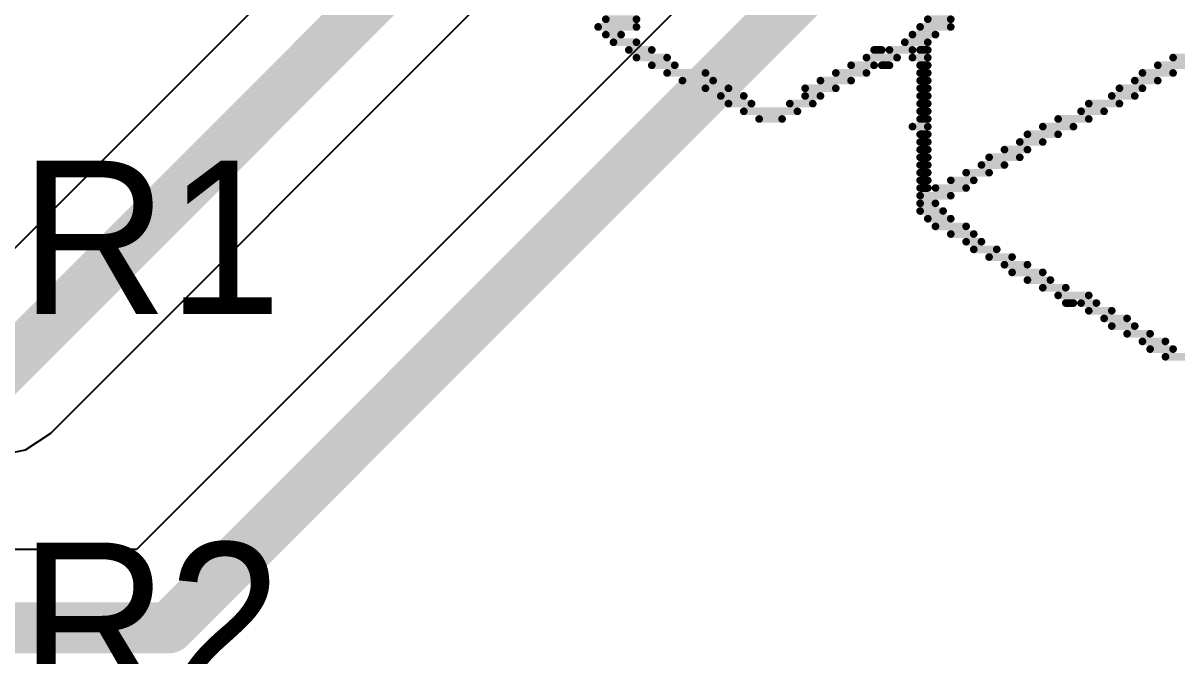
# Model space of a CAD drawing. Header units: millimetres. Extents: x 84.4 to 173.9, y 144 to 177.
# Drawn here: x 133.44 to 139.18, y 151.69 to 154.83 of the extents above; entities that cross this region are included whole.
import ezdxf

# ---------------------------------------------------------------- set-up
doc = ezdxf.new("R2010")
doc.units = ezdxf.units.MM
for name, color, linetype in [('BottomLayer', 5, 'Continuous'), ('BottomOverlay', 54, 'Continuous'), ('TopOverlay', 2, 'Continuous')]:
    doc.layers.add(name, color=color, linetype=linetype)

msp = doc.modelspace()

# ---------------------------------------------------------------- linework, layer by layer
at = {"layer": 'BottomLayer'}
for p, q in [((141.0791, 159.2909), (134.0047, 152.2165)), ((135.1996, 155.5143), (133.206, 153.5207)), ((133.5793, 152.7953), (135.8627, 155.0787)), ((133.4533, 152.7111), (133.5793, 152.7953)), ((133.3046, 152.6816), (133.4533, 152.7111)), ((134.0047, 152.2165), (130.4235, 152.2165))]:
    msp.add_line(p, q, dxfattribs=at)
at = {"layer": 'BottomLayer', "const_width": 0.254}
for points in [[(134.1656, 151.828), (141.3538, 159.0162)], [(133.3046, 153.07), (135.588, 155.3534)], [(129.9746, 151.828), (134.1656, 151.828)]]:
    msp.add_lwpolyline(points, dxfattribs=at)
at = {"layer": 'BottomLayer', "const_width": 0.127}
msp.add_lwpolyline([(134.1021, 151.828, 1), (134.2291, 151.828, 1)], format="xyb", close=True, dxfattribs=at)
msp.add_lwpolyline([(134.1021, 151.828, 1), (134.2291, 151.828, 1)], format="xyb", close=True, dxfattribs=at)
at = {"layer": 'BottomOverlay', "const_width": 0.0381}
for points in [[(136.3373, 154.8506), (136.4897, 154.8506)], [(137.9375, 154.8506), (138.0518, 154.8506)], [(136.2992, 154.8125), (136.4897, 154.8125)], [(136.3373, 154.7744), (136.4135, 154.7744)], [(137.8613, 154.7744), (137.9756, 154.7744)], [(137.8994, 154.8125), (138.0518, 154.8125)], [(136.3754, 154.7363), (136.4897, 154.7363)], [(137.8232, 154.7363), (137.9375, 154.7363)], [(136.4516, 154.6982), (136.5659, 154.6982)], [(136.4897, 154.6601), (136.6421, 154.6601)], [(137.6327, 154.6601), (137.7851, 154.6601)], [(137.6708, 154.6982), (137.7089, 154.6982)], [(137.747, 154.6982), (137.8613, 154.6982)], [(137.8613, 154.6601), (137.9375, 154.6601)], [(137.8994, 154.6982), (137.9375, 154.6982)], [(139.1567, 154.6601), (139.271, 154.6601)], [(136.5659, 154.622), (136.6802, 154.622)], [(137.5565, 154.622), (137.6708, 154.622)], [(137.7089, 154.622), (137.747, 154.622)], [(137.8994, 154.622), (137.9375, 154.622)], [(139.0805, 154.622), (139.2329, 154.622)], [(136.6421, 154.5839), (136.8326, 154.5839)], [(136.7183, 154.5458), (136.8707, 154.5458)], [(137.4041, 154.5458), (137.5565, 154.5458)], [(137.4803, 154.5839), (137.6327, 154.5839)], [(137.8994, 154.5839), (137.9375, 154.5839)], [(137.8994, 154.5458), (137.9375, 154.5458)], [(138.9662, 154.5458), (139.0805, 154.5458)], [(139.0043, 154.5839), (139.1567, 154.5839)], [(136.8326, 154.5077), (136.9469, 154.5077)], [(137.3279, 154.5077), (137.4803, 154.5077)], [(137.8994, 154.5077), (137.9375, 154.5077)], [(138.89, 154.5077), (139.0043, 154.5077)], [(136.9088, 154.4696), (137.0231, 154.4696)], [(136.9469, 154.4315), (137.0612, 154.4315)], [(137.2517, 154.4315), (137.366, 154.4315)], [(137.3279, 154.4696), (137.4041, 154.4696)], [(137.8994, 154.4696), (137.9375, 154.4696)], [(137.8994, 154.4315), (137.9375, 154.4315)], [(138.7376, 154.4315), (138.89, 154.4315)], [(138.8519, 154.4696), (138.9662, 154.4696)], [(137.0231, 154.3934), (137.2898, 154.3934)], [(137.8994, 154.3934), (137.9375, 154.3934)], [(138.6995, 154.3934), (138.8138, 154.3934)], [(137.0993, 154.3553), (137.2136, 154.3553)], [(137.8613, 154.3172), (137.9375, 154.3172)], [(137.8994, 154.3553), (137.9375, 154.3553)], [(138.509, 154.3172), (138.6614, 154.3172)], [(138.5852, 154.3553), (138.7376, 154.3553)], [(137.8994, 154.2791), (137.9375, 154.2791)], [(138.4328, 154.2791), (138.5852, 154.2791)], [(137.8994, 154.241), (137.9375, 154.241)], [(137.8994, 154.2029), (137.9375, 154.2029)], [(138.3185, 154.2029), (138.4328, 154.2029)], [(138.3947, 154.241), (138.509, 154.241)], [(137.8994, 154.1648), (137.9375, 154.1648)], [(137.8994, 154.1267), (137.9375, 154.1267)], [(138.2042, 154.1267), (138.3185, 154.1267)], [(138.2423, 154.1648), (138.3947, 154.1648)], [(137.8994, 154.0886), (137.9375, 154.0886)], [(138.128, 154.0886), (138.2423, 154.0886)], [(137.8994, 154.0505), (137.9375, 154.0505)], [(137.8994, 154.0124), (137.9375, 154.0124)], [(137.9756, 154.0124), (138.128, 154.0124)], [(138.0518, 154.0505), (138.1661, 154.0505)], [(137.8994, 153.9743), (138.0518, 153.9743)], [(137.8994, 153.9362), (137.9756, 153.9362)], [(137.8994, 153.8981), (138.0137, 153.8981)], [(137.9375, 153.86), (138.0518, 153.86)], [(137.9756, 153.8219), (138.128, 153.8219)], [(138.0518, 153.7838), (138.1661, 153.7838)], [(138.128, 153.7457), (138.2042, 153.7457)], [(138.1661, 153.7076), (138.2804, 153.7076)], [(138.2423, 153.6695), (138.3566, 153.6695)], [(138.3185, 153.6314), (138.4328, 153.6314)], [(138.3566, 153.5933), (138.509, 153.5933)], [(138.4328, 153.5552), (138.5471, 153.5552)], [(138.509, 153.5171), (138.6233, 153.5171)], [(138.5852, 153.479), (138.7376, 153.479)], [(138.6233, 153.4409), (138.6614, 153.4409)], [(138.6995, 153.4409), (138.7757, 153.4409)], [(138.7376, 153.4028), (138.8519, 153.4028)], [(138.8138, 153.3647), (138.9281, 153.3647)], [(138.8519, 153.3266), (138.9662, 153.3266)], [(138.9281, 153.2885), (139.0424, 153.2885)], [(139.0043, 153.2504), (139.1186, 153.2504)], [(139.0424, 153.2123), (139.1567, 153.2123)], [(139.1186, 153.1742), (139.271, 153.1742)]]:
    msp.add_lwpolyline(points, dxfattribs=at)
at = {"layer": 'BottomOverlay', "const_width": 0.0191}
for points in [[(136.3278, 154.8506, 1), (136.3468, 154.8506, 1)], [(136.4802, 154.8506, 1), (136.4992, 154.8506, 1)], [(137.928, 154.8506, 1), (137.947, 154.8506, 1)], [(138.0423, 154.8506, 1), (138.0613, 154.8506, 1)], [(136.2897, 154.8125, 1), (136.3087, 154.8125, 1)], [(136.3278, 154.7744, 1), (136.3468, 154.7744, 1)], [(136.404, 154.7744, 1), (136.423, 154.7744, 1)], [(136.4802, 154.8125, 1), (136.4992, 154.8125, 1)], [(137.8518, 154.7744, 1), (137.8708, 154.7744, 1)], [(137.8899, 154.8125, 1), (137.9089, 154.8125, 1)], [(137.9661, 154.7744, 1), (137.9851, 154.7744, 1)], [(138.0423, 154.8125, 1), (138.0613, 154.8125, 1)], [(136.3659, 154.7363, 1), (136.3849, 154.7363, 1)], [(136.4802, 154.7363, 1), (136.4992, 154.7363, 1)], [(137.8137, 154.7363, 1), (137.8327, 154.7363, 1)], [(137.928, 154.7363, 1), (137.947, 154.7363, 1)], [(136.4421, 154.6982, 1), (136.4611, 154.6982, 1)], [(136.4802, 154.6601, 1), (136.4992, 154.6601, 1)], [(136.5564, 154.6982, 1), (136.5754, 154.6982, 1)], [(136.6326, 154.6601, 1), (136.6516, 154.6601, 1)], [(137.6232, 154.6601, 1), (137.6422, 154.6601, 1)], [(137.6613, 154.6982, 1), (137.6803, 154.6982, 1)], [(137.6994, 154.6982, 1), (137.7184, 154.6982, 1)], [(137.7375, 154.6982, 1), (137.7565, 154.6982, 1)], [(137.7756, 154.6601, 1), (137.7946, 154.6601, 1)], [(137.8518, 154.6982, 1), (137.8708, 154.6982, 1)], [(137.8518, 154.6601, 1), (137.8708, 154.6601, 1)], [(137.8899, 154.6982, 1), (137.9089, 154.6982, 1)], [(137.928, 154.6982, 1), (137.947, 154.6982, 1)], [(137.928, 154.6601, 1), (137.947, 154.6601, 1)], [(139.1472, 154.6601, 1), (139.1662, 154.6601, 1)], [(136.5564, 154.622, 1), (136.5754, 154.622, 1)], [(136.6707, 154.622, 1), (136.6897, 154.622, 1)], [(137.547, 154.622, 1), (137.566, 154.622, 1)], [(137.6613, 154.622, 1), (137.6803, 154.622, 1)], [(137.6994, 154.622, 1), (137.7184, 154.622, 1)], [(137.7375, 154.622, 1), (137.7565, 154.622, 1)], [(137.8899, 154.622, 1), (137.9089, 154.622, 1)], [(137.928, 154.622, 1), (137.947, 154.622, 1)], [(139.071, 154.622, 1), (139.09, 154.622, 1)], [(136.6326, 154.5839, 1), (136.6516, 154.5839, 1)], [(136.7088, 154.5458, 1), (136.7278, 154.5458, 1)], [(136.8231, 154.5839, 1), (136.8421, 154.5839, 1)], [(136.8612, 154.5458, 1), (136.8802, 154.5458, 1)], [(137.3946, 154.5458, 1), (137.4136, 154.5458, 1)], [(137.4708, 154.5839, 1), (137.4898, 154.5839, 1)], [(137.547, 154.5458, 1), (137.566, 154.5458, 1)], [(137.6232, 154.5839, 1), (137.6422, 154.5839, 1)], [(137.8899, 154.5839, 1), (137.9089, 154.5839, 1)], [(137.8899, 154.5458, 1), (137.9089, 154.5458, 1)], [(137.928, 154.5839, 1), (137.947, 154.5839, 1)], [(137.928, 154.5458, 1), (137.947, 154.5458, 1)], [(138.9567, 154.5458, 1), (138.9757, 154.5458, 1)], [(138.9948, 154.5839, 1), (139.0138, 154.5839, 1)], [(139.071, 154.5458, 1), (139.09, 154.5458, 1)], [(139.1472, 154.5839, 1), (139.1662, 154.5839, 1)], [(136.8231, 154.5077, 1), (136.8421, 154.5077, 1)], [(136.9374, 154.5077, 1), (136.9564, 154.5077, 1)], [(137.3184, 154.5077, 1), (137.3374, 154.5077, 1)], [(137.4708, 154.5077, 1), (137.4898, 154.5077, 1)], [(137.8899, 154.5077, 1), (137.9089, 154.5077, 1)], [(137.928, 154.5077, 1), (137.947, 154.5077, 1)], [(138.8805, 154.5077, 1), (138.8995, 154.5077, 1)], [(138.9948, 154.5077, 1), (139.0138, 154.5077, 1)], [(136.8993, 154.4696, 1), (136.9183, 154.4696, 1)], [(136.9374, 154.4315, 1), (136.9564, 154.4315, 1)], [(137.0136, 154.4696, 1), (137.0326, 154.4696, 1)], [(137.0517, 154.4315, 1), (137.0707, 154.4315, 1)], [(137.2422, 154.4315, 1), (137.2612, 154.4315, 1)], [(137.3184, 154.4696, 1), (137.3374, 154.4696, 1)], [(137.3565, 154.4315, 1), (137.3755, 154.4315, 1)], [(137.3946, 154.4696, 1), (137.4136, 154.4696, 1)], [(137.8899, 154.4696, 1), (137.9089, 154.4696, 1)], [(137.8899, 154.4315, 1), (137.9089, 154.4315, 1)], [(137.928, 154.4696, 1), (137.947, 154.4696, 1)], [(137.928, 154.4315, 1), (137.947, 154.4315, 1)], [(138.7281, 154.4315, 1), (138.7471, 154.4315, 1)], [(138.8424, 154.4696, 1), (138.8614, 154.4696, 1)], [(138.8805, 154.4315, 1), (138.8995, 154.4315, 1)], [(138.9567, 154.4696, 1), (138.9757, 154.4696, 1)], [(137.0136, 154.3934, 1), (137.0326, 154.3934, 1)], [(137.2803, 154.3934, 1), (137.2993, 154.3934, 1)], [(137.8899, 154.3934, 1), (137.9089, 154.3934, 1)], [(137.928, 154.3934, 1), (137.947, 154.3934, 1)], [(138.69, 154.3934, 1), (138.709, 154.3934, 1)], [(138.8043, 154.3934, 1), (138.8233, 154.3934, 1)], [(137.0898, 154.3553, 1), (137.1088, 154.3553, 1)], [(137.2041, 154.3553, 1), (137.2231, 154.3553, 1)], [(137.8518, 154.3172, 1), (137.8708, 154.3172, 1)], [(137.8899, 154.3553, 1), (137.9089, 154.3553, 1)], [(137.928, 154.3553, 1), (137.947, 154.3553, 1)], [(137.928, 154.3172, 1), (137.947, 154.3172, 1)], [(138.4995, 154.3172, 1), (138.5185, 154.3172, 1)], [(138.5757, 154.3553, 1), (138.5947, 154.3553, 1)], [(138.6519, 154.3172, 1), (138.6709, 154.3172, 1)], [(138.7281, 154.3553, 1), (138.7471, 154.3553, 1)], [(137.8899, 154.2791, 1), (137.9089, 154.2791, 1)], [(137.928, 154.2791, 1), (137.947, 154.2791, 1)], [(138.4233, 154.2791, 1), (138.4423, 154.2791, 1)], [(138.5757, 154.2791, 1), (138.5947, 154.2791, 1)], [(137.8899, 154.241, 1), (137.9089, 154.241, 1)], [(137.8899, 154.2029, 1), (137.9089, 154.2029, 1)], [(137.928, 154.241, 1), (137.947, 154.241, 1)], [(137.928, 154.2029, 1), (137.947, 154.2029, 1)], [(138.309, 154.2029, 1), (138.328, 154.2029, 1)], [(138.3852, 154.241, 1), (138.4042, 154.241, 1)], [(138.4233, 154.2029, 1), (138.4423, 154.2029, 1)], [(138.4995, 154.241, 1), (138.5185, 154.241, 1)], [(137.8899, 154.1648, 1), (137.9089, 154.1648, 1)], [(137.8899, 154.1267, 1), (137.9089, 154.1267, 1)], [(137.928, 154.1648, 1), (137.947, 154.1648, 1)], [(137.928, 154.1267, 1), (137.947, 154.1267, 1)], [(138.1947, 154.1267, 1), (138.2137, 154.1267, 1)], [(138.2328, 154.1648, 1), (138.2518, 154.1648, 1)], [(138.309, 154.1267, 1), (138.328, 154.1267, 1)], [(138.3852, 154.1648, 1), (138.4042, 154.1648, 1)], [(137.8899, 154.0886, 1), (137.9089, 154.0886, 1)], [(137.928, 154.0886, 1), (137.947, 154.0886, 1)], [(138.1185, 154.0886, 1), (138.1375, 154.0886, 1)], [(138.2328, 154.0886, 1), (138.2518, 154.0886, 1)], [(137.8899, 154.0505, 1), (137.9089, 154.0505, 1)], [(137.8899, 154.0124, 1), (137.9089, 154.0124, 1)], [(137.928, 154.0505, 1), (137.947, 154.0505, 1)], [(137.928, 154.0124, 1), (137.947, 154.0124, 1)], [(137.9661, 154.0124, 1), (137.9851, 154.0124, 1)], [(138.0423, 154.0505, 1), (138.0613, 154.0505, 1)], [(138.1185, 154.0124, 1), (138.1375, 154.0124, 1)], [(138.1566, 154.0505, 1), (138.1756, 154.0505, 1)], [(137.8899, 153.9743, 1), (137.9089, 153.9743, 1)], [(138.0423, 153.9743, 1), (138.0613, 153.9743, 1)], [(137.8899, 153.9362, 1), (137.9089, 153.9362, 1)], [(137.8899, 153.8981, 1), (137.9089, 153.8981, 1)], [(137.9661, 153.9362, 1), (137.9851, 153.9362, 1)], [(138.0042, 153.8981, 1), (138.0232, 153.8981, 1)], [(137.928, 153.86, 1), (137.947, 153.86, 1)], [(138.0423, 153.86, 1), (138.0613, 153.86, 1)], [(137.9661, 153.8219, 1), (137.9851, 153.8219, 1)], [(138.0423, 153.7838, 1), (138.0613, 153.7838, 1)], [(138.1185, 153.8219, 1), (138.1375, 153.8219, 1)], [(138.1566, 153.7838, 1), (138.1756, 153.7838, 1)], [(138.1185, 153.7457, 1), (138.1375, 153.7457, 1)], [(138.1947, 153.7457, 1), (138.2137, 153.7457, 1)], [(138.1566, 153.7076, 1), (138.1756, 153.7076, 1)], [(138.2328, 153.6695, 1), (138.2518, 153.6695, 1)], [(138.2709, 153.7076, 1), (138.2899, 153.7076, 1)], [(138.3471, 153.6695, 1), (138.3661, 153.6695, 1)], [(138.309, 153.6314, 1), (138.328, 153.6314, 1)], [(138.4233, 153.6314, 1), (138.4423, 153.6314, 1)], [(138.3471, 153.5933, 1), (138.3661, 153.5933, 1)], [(138.4233, 153.5552, 1), (138.4423, 153.5552, 1)], [(138.4995, 153.5933, 1), (138.5185, 153.5933, 1)], [(138.5376, 153.5552, 1), (138.5566, 153.5552, 1)], [(138.4995, 153.5171, 1), (138.5185, 153.5171, 1)], [(138.6138, 153.5171, 1), (138.6328, 153.5171, 1)], [(138.5757, 153.479, 1), (138.5947, 153.479, 1)], [(138.6138, 153.4409, 1), (138.6328, 153.4409, 1)], [(138.6519, 153.4409, 1), (138.6709, 153.4409, 1)], [(138.69, 153.4409, 1), (138.709, 153.4409, 1)], [(138.7281, 153.479, 1), (138.7471, 153.479, 1)], [(138.7662, 153.4409, 1), (138.7852, 153.4409, 1)], [(138.7281, 153.4028, 1), (138.7471, 153.4028, 1)], [(138.8424, 153.4028, 1), (138.8614, 153.4028, 1)], [(138.8043, 153.3647, 1), (138.8233, 153.3647, 1)], [(138.8424, 153.3266, 1), (138.8614, 153.3266, 1)], [(138.9186, 153.3647, 1), (138.9376, 153.3647, 1)], [(138.9567, 153.3266, 1), (138.9757, 153.3266, 1)], [(138.9186, 153.2885, 1), (138.9376, 153.2885, 1)], [(139.0329, 153.2885, 1), (139.0519, 153.2885, 1)], [(138.9948, 153.2504, 1), (139.0138, 153.2504, 1)], [(139.0329, 153.2123, 1), (139.0519, 153.2123, 1)], [(139.1091, 153.2504, 1), (139.1281, 153.2504, 1)], [(139.1472, 153.2123, 1), (139.1662, 153.2123, 1)], [(139.1091, 153.1742, 1), (139.1281, 153.1742, 1)]]:
    msp.add_lwpolyline(points, format="xyb", close=True, dxfattribs=at)

# ---------------------------------------------------------------- texts
at = {"layer": 'TopOverlay'}
for s, p in [('R1', (133.4244, 153.3859)), ('R2', (133.4244, 151.4893))]:
    msp.add_text(s, height=0.762, dxfattribs=at).set_placement(p)

doc.saveas('drawing.dxf')
